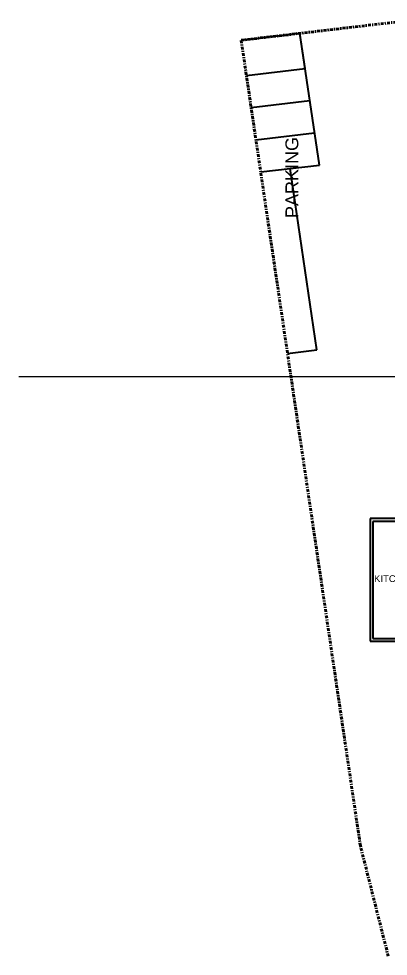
# Model space of a CAD drawing. Header units: metres. Extents: x 9 to 942, y 34 to 176.
# Drawn here: x 593.7 to 625, y 86.1 to 165.4 of the extents above; entities that cross this region are included whole.
import ezdxf

# ---------------------------------------------------------------- set-up
doc = ezdxf.new("R2010")
doc.units = ezdxf.units.M
doc.header["$LTSCALE"] = 0.01
doc.header["$MEASUREMENT"] = 0
doc.linetypes.add('ACAD_ISO04W100', pattern=[30, 24, -3, 0, -3])
for name, color, linetype in [('ELEVATION', 4, 'Continuous'), ('FURNITURE', 130, 'Continuous'), ('TEXT', 141, 'Continuous')]:
    doc.layers.add(name, color=color, linetype=linetype)
for name, color, linetype, lineweight in [('PARKING', 92, 'Continuous', 40), ('SITE BOUNDARY', 6, 'ACAD_ISO04W100', 60), ('WALL', 2, 'Continuous', 40)]:
    doc.layers.add(name, color=color, linetype=linetype, lineweight=lineweight)
doc.styles.get("Standard").update_dxf_attribs({"font": 'arial.ttf'})

msp = doc.modelspace()

# ---------------------------------------------------------------- linework, layer by layer
at = {"layer": 'ELEVATION'}
msp.add_line((593.699, 135.139), (593.699, 135.122), dxfattribs=at)
at = {"layer": 'FURNITURE'}
for p, q in [((593.699, 135.122), (686.143, 135.147)), ((593.699, 135.139), (686.143, 135.139)), ((593.699, 135.139), (686.143, 135.139)), ((593.699, 135.139), (686.143, 135.139)), ((593.699, 135.139), (686.143, 135.139)), ((593.699, 135.139), (686.143, 135.139))]:
    msp.add_line(p, q, dxfattribs=at)
at = {"layer": 'PARKING'}
for p, q in [((612.515, 163.552), (617.484, 164.136)), ((619.132, 153.002), (617.484, 164.136)), ((617.923, 161.167), (617.484, 164.136)), ((612.955, 160.583), (617.923, 161.167)), ((613.358, 157.862), (618.326, 158.445)), ((613.761, 155.14), (618.729, 155.723)), ((614.163, 152.418), (619.132, 153.002)), ((618.918, 137.37), (616.648, 152.71)), ((618.918, 137.37), (616.648, 152.71)), ((616.434, 137.079), (618.918, 137.37))]:
    msp.add_line(p, q, dxfattribs=at)
at = {"layer": 'SITE BOUNDARY'}
for p, q in [((612.515, 163.552), (627.972, 165.367)), ((622.595, 95.459), (612.515, 163.552)), ((624.954, 86.119), (622.595, 95.459))]:
    msp.add_line(p, q, dxfattribs=at)
at = {"layer": 'WALL'}
for p, q in [((627.288, 123.113), (623.427, 123.113)), ((623.427, 123.113), (623.427, 112.761)), ((627.288, 122.883), (623.657, 122.883)), ((623.657, 122.883), (623.657, 112.991)), ((623.427, 112.761), (627.29, 112.761)), ((623.657, 112.991), (627.29, 112.991))]:
    msp.add_line(p, q, dxfattribs=at)

# ---------------------------------------------------------------- texts
at = {"layer": 'TEXT', "insert": (616.258, 148.52), "char_height": 1.0905, "attachment_point": 1, "rotation": 90}
msp.add_mtext_dynamic_manual_height_columns('PARKING', width=0.50668, gutter_width=5.453, heights=[0], dxfattribs=at)
at = {"layer": 'TEXT', "insert": (623.753, 118.326), "char_height": 0.5759, "attachment_point": 1}
msp.add_mtext_dynamic_manual_height_columns('KITCHEN', width=0.38753, gutter_width=2.88, heights=[0], dxfattribs=at)

doc.saveas('drawing.dxf')
